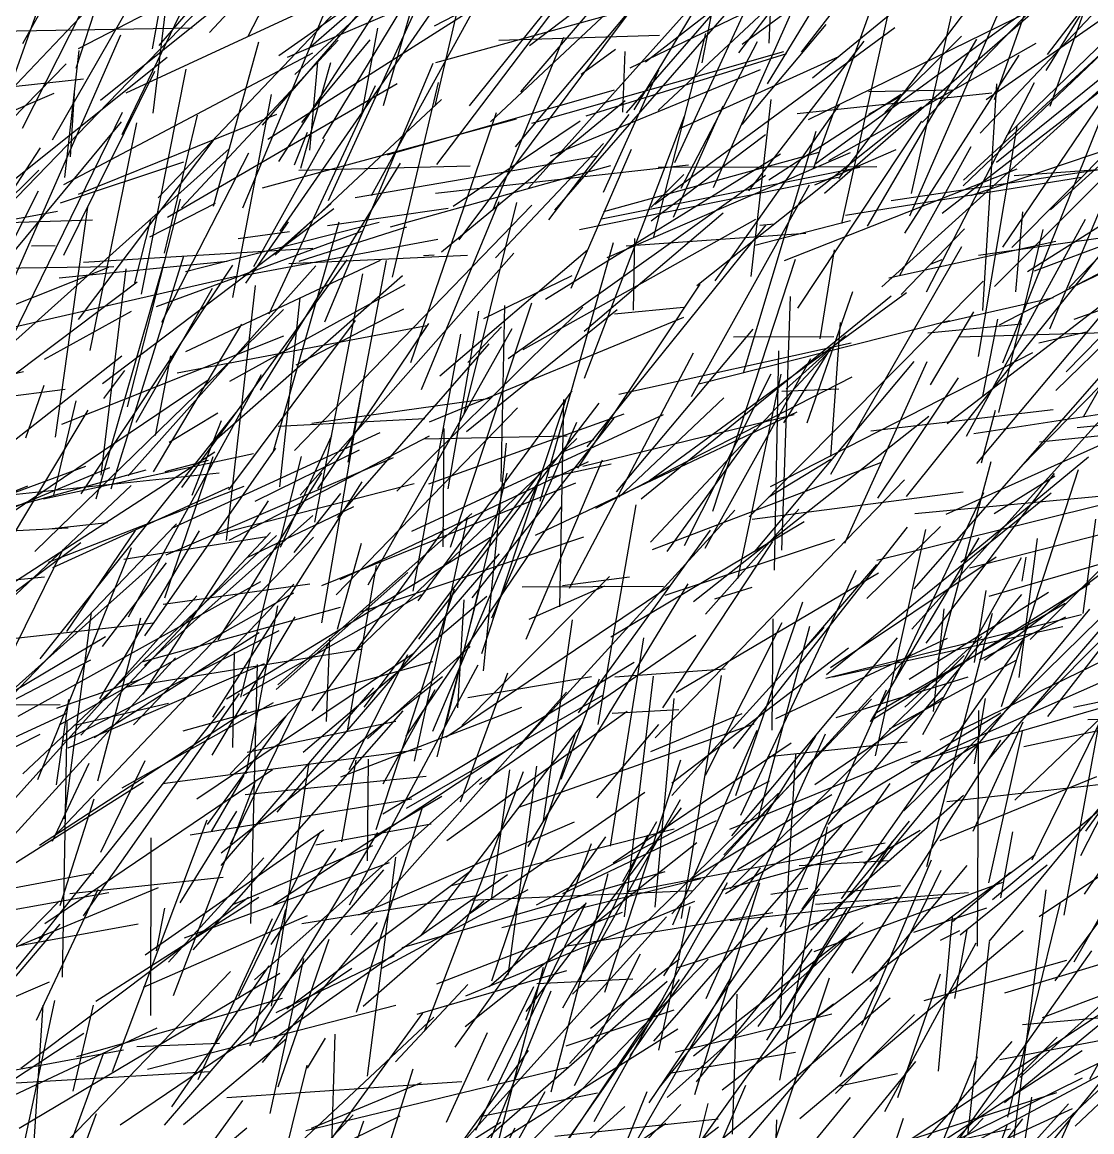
# Model space of a CAD drawing. Header units: metres. Extents: x 0 to 1019, y 0 to 619.
# Drawn here: x 731 to 811.9, y 119.4 to 203.3 of the extents above; entities that cross this region are included whole.
import ezdxf

# ---------------------------------------------------------------- set-up
doc = ezdxf.new("R2010")
doc.units = ezdxf.units.M

msp = doc.modelspace()

# ---------------------------------------------------------------- linework, layer by layer
at = {"color": 58}
for p, q in [((748.071, 202.223), (758.235, 222.057)), ((724.139, 187.954), (736.312, 188.355))]:
    msp.add_line(p, q, dxfattribs=at)
at = {"color": 194}
for p, q in [((787.456, 201.704), (788.381, 221.313)), ((803.418, 194.887), (821.49, 214.056)), ((805.816, 186.242), (818.768, 199.333)), ((733.823, 150.174), (751.526, 160.166)), ((714.461, 151.547), (733.854, 151.725))]:
    msp.add_line(p, q, dxfattribs=at)
at = {"color": 46}
for p, q in [((745.164, 202.504), (761.671, 220.264)), ((734.21, 191.555), (735.287, 201.134)), ((755.03, 161.152), (773.813, 170.079)), ((809.07, 130.827), (820.014, 145.624)), ((790.584, 134.691), (802.145, 144.863))]:
    msp.add_line(p, q, dxfattribs=at)
at = {"color": 59}
for p, q in [((808.488, 200.827), (823.455, 220.321)), ((749.168, 195.488), (761.845, 210.223)), ((749.019, 175.463), (759.598, 192.616)), ((804.882, 180.404), (820.149, 188.339)), ((745.272, 171.406), (759.752, 184.129))]:
    msp.add_line(p, q, dxfattribs=at)
at = {"color": 142}
for p, q in [((740.851, 201.277), (744.065, 218.88)), ((803.74, 155.057), (815.123, 163.533)), ((798.396, 134.512), (803.902, 136.361)), ((792.48, 122.307), (798.454, 128.298))]:
    msp.add_line(p, q, dxfattribs=at)
at = {"color": 238}
for p, q in [((782.392, 200.22), (786.083, 219.076)), ((778.811, 189.518), (796.951, 202.886)), ((753.335, 168.026), (761.722, 180.51)), ((778.831, 149.195), (797.682, 168.703)), ((738.386, 119.942), (755.918, 131.79))]:
    msp.add_line(p, q, dxfattribs=at)
at = {"color": 94}
for p, q in [((768.69, 198.008), (785.616, 217.748)), ((789.615, 181.678), (799.004, 195.8)), ((742.098, 171.552), (745.79, 173.746))]:
    msp.add_line(p, q, dxfattribs=at)
at = {"color": 242}
for p, q in [((740.9, 196.413), (743.277, 216.373)), ((718.839, 163.494), (735.805, 169.727)), ((807.184, 151.195), (817.023, 161.159)), ((787.675, 149.78), (787.751, 158.191))]:
    msp.add_line(p, q, dxfattribs=at)
at = {"color": 39}
for p, q in [((789.894, 201.011), (802.397, 217.171)), ((717.379, 191.057), (733.398, 197.918)), ((781.732, 159.504), (799.525, 173.513)), ((806.579, 161.037), (806.875, 162.856))]:
    msp.add_line(p, q, dxfattribs=at)
at = {"color": 247}
for p, q in [((762.216, 196.97), (766.722, 216.215)), ((798.086, 188.646), (805.702, 206.085)), ((728.887, 176.694), (738.578, 196.471)), ((731.27, 171.879), (732.646, 175.849)), ((811.547, 150.595), (828.499, 150.899)), ((790.966, 136.617), (802.523, 137.508))]:
    msp.add_line(p, q, dxfattribs=at)
at = {"color": 132}
for p, q in [((741.343, 201.52), (752.879, 214.967)), ((736.131, 178.466), (739.65, 195.673)), ((784.479, 142.298), (798.913, 148.212))]:
    msp.add_line(p, q, dxfattribs=at)
at = {"color": 196}
for p, q in [((778.115, 200.282), (796.82, 214.856)), ((718.347, 173.514), (734.248, 175.54)), ((760.452, 164.812), (779.48, 173.644)), ((770.749, 168.88), (775.52, 169.909)), ((760.654, 147.435), (764.662, 165.815)), ((763.139, 110.83), (770.97, 130.076))]:
    msp.add_line(p, q, dxfattribs=at)
at = {"color": 146}
for p, q in [((726.503, 194.348), (745.517, 214.335)), ((788.423, 175.4), (792.714, 175.575)), ((764.676, 152.233), (774.033, 153.843)), ((807.858, 135.698), (814.595, 140.19)), ((749.983, 126.451), (767.678, 138.876))]:
    msp.add_line(p, q, dxfattribs=at)
at = {"color": 67}
for p, q in [((751.6, 199.335), (767.251, 213.84)), ((782.149, 175.959), (801.082, 180.73)), ((766.284, 130.409), (773.636, 136.704)), ((764.835, 112.265), (770.521, 122.46))]:
    msp.add_line(p, q, dxfattribs=at)
at = {"color": 83}
for p, q in [((785.172, 200.966), (794.591, 213.337)), ((752.121, 195.695), (757.285, 201.948)), ((769.53, 195.642), (788.572, 201.053)), ((763.582, 189.385), (773.173, 195.833)), ((779.497, 131.217), (790.98, 149.33))]:
    msp.add_line(p, q, dxfattribs=at)
at = {"color": 201}
for p, q in [((785.422, 201.625), (802.06, 213.764)), ((751.694, 177.383), (759.851, 181.626)), ((722.852, 152.808), (739.218, 168.256)), ((747.859, 144.917), (761.518, 146.291)), ((796.642, 117.868), (814.119, 129.439))]:
    msp.add_line(p, q, dxfattribs=at)
at = {"color": 71}
for p, q in [((733.288, 194.39), (743.864, 212.845)), ((771.871, 128.791), (780.761, 144.545)), ((757.106, 123.621), (759.233, 140.186))]:
    msp.add_line(p, q, dxfattribs=at)
at = {"color": 227}
for p, q in [((790.748, 199.08), (807.183, 212.591)), ((757.404, 190.176), (765.102, 204.182)), ((762.236, 190.363), (781.353, 192.502)), ((798.483, 166.146), (817.05, 167.896)), ((733.595, 145.649), (734.52, 152.098))]:
    msp.add_line(p, q, dxfattribs=at)
at = {"color": 208}
for p, q in [((799.038, 195.71), (815.654, 212.874)), ((803.871, 197.434), (821.428, 209.682)), ((783.384, 183.744), (792.771, 197.026)), ((749.16, 190.762), (768.365, 195.983)), ((802.988, 147.231), (803.802, 152.181)), ((776.389, 138.338), (778.978, 142.873)), ((805.507, 120.527), (809.485, 136.748)), ((742.299, 121.312), (749.674, 131.971)), ((741.72, 113.599), (747.669, 121.791))]:
    msp.add_line(p, q, dxfattribs=at)
at = {"color": 240}
for p, q in [((787.324, 198.62), (795.497, 211.973)), ((802.119, 190.913), (817.422, 205.51)), ((760.365, 177.572), (766.854, 196.465)), ((792.124, 169.13), (802.021, 186.34)), ((759.302, 167.836), (773.383, 181.747)), ((764.223, 150.13), (775.394, 161.392)), ((727.932, 112.002), (746.728, 131.544))]:
    msp.add_line(p, q, dxfattribs=at)
at = {"color": 164}
for p, q in [((804.5, 197.439), (809.605, 211.963)), ((741.979, 188.551), (759.347, 198.643)), ((771.638, 159.09), (771.931, 174.767)), ((810.751, 172.654), (822.4, 173.799)), ((740.473, 124.168), (759.233, 128.995))]:
    msp.add_line(p, q, dxfattribs=at)
at = {"color": 22}
for p, q in [((808.405, 199.638), (816.12, 212.043)), ((776.672, 196.439), (786.711, 207.989)), ((786.383, 186.42), (793.599, 188.295)), ((733.256, 165.008), (737.437, 165.483)), ((795.505, 147.849), (799.312, 164.95)), ((798.038, 153.625), (808.581, 160.217)), ((780.09, 135.904), (798.241, 155.687)), ((735.619, 135.739), (747.43, 152.553))]:
    msp.add_line(p, q, dxfattribs=at)
at = {"color": 111}
for p, q in [((769.341, 201.519), (781.774, 210.992)), ((740.653, 187.07), (745.594, 189.603)), ((799.666, 175.878), (802.943, 181.395)), ((741.069, 172.049), (742.227, 178.069)), ((763.935, 151.471), (764.409, 159.63)), ((810.468, 151.521), (827.942, 155.18))]:
    msp.add_line(p, q, dxfattribs=at)
at = {"color": 50}
for p, q in [((777.263, 196.653), (785.887, 210.928)), ((768.283, 193.865), (781.9, 210.08)), ((732.68, 177.814), (739.243, 181.444)), ((734.943, 150.15), (742.051, 151.808)), ((786.846, 115.517), (792.014, 131.066))]:
    msp.add_line(p, q, dxfattribs=at)
at = {"color": 5}
for p, q in [((790.805, 192.219), (797.622, 211.108)), ((748.495, 184.815), (753.866, 194.431)), ((778.842, 136.396), (780.276, 152.174)), ((775.047, 129.987), (780.779, 147.537)), ((763.437, 138.041), (780.288, 142.318))]:
    msp.add_line(p, q, dxfattribs=at)
at = {"color": 38}
msp.add_line((729.183, 195.879), (734.307, 210.18), dxfattribs=at)
at = {"color": 179}
for p, q in [((736.913, 197.396), (752.335, 209.772)), ((761.775, 173.086), (781.006, 180.984)), ((747.992, 162.835), (756.075, 166.692)), ((716.496, 144.823), (736.18, 155.101)), ((806.031, 144.476), (817.099, 155.087))]:
    msp.add_line(p, q, dxfattribs=at)
at = {"color": 235}
for p, q in [((753.708, 194.453), (763.33, 210.302)), ((731.032, 146.479), (750.225, 164.497)), ((761.394, 127.027), (768.883, 146.649)), ((804.971, 137.109), (805.871, 142.084)), ((781.749, 125.163), (794.099, 134.832)), ((752.872, 119.694), (761.187, 123.156))]:
    msp.add_line(p, q, dxfattribs=at)
at = {"color": 153}
for p, q in [((754.152, 189.795), (763.214, 209.663)), ((804.633, 192.69), (816.527, 202.278)), ((770.544, 182.359), (788.309, 193.329)), ((780.186, 135.07), (786.558, 149.766))]:
    msp.add_line(p, q, dxfattribs=at)
at = {"color": 144}
for p, q in [((735.248, 201.303), (750.171, 209.026)), ((797.885, 116.978), (811.113, 125.564))]:
    msp.add_line(p, q, dxfattribs=at)
at = {"color": 137}
for p, q in [((766.392, 195.757), (781.02, 209.461)), ((760.555, 160.284), (764.157, 179.705)), ((766.497, 130.842), (772.786, 149.447))]:
    msp.add_line(p, q, dxfattribs=at)
at = {"color": 95}
for p, q in [((805.394, 194.683), (820.063, 208.895)), ((746.641, 164.123), (761.79, 172.01)), ((779.588, 159.977), (792.415, 164.206)), ((756.274, 128.469), (761.242, 143.926)), ((780.342, 125.45), (792.195, 128.333))]:
    msp.add_line(p, q, dxfattribs=at)
at = {"color": 177}
for p, q in [((738.547, 194.784), (745.028, 208.228)), ((780.32, 192.669), (786.232, 205.428)), ((780.804, 190.732), (786.58, 201.825)), ((746.91, 182.481), (749.832, 197.821)), ((754.826, 157.412), (756.63, 163.903)), ((781.84, 122.25), (786.744, 138.248))]:
    msp.add_line(p, q, dxfattribs=at)
at = {"color": 65}
for p, q in [((747.678, 189.244), (755.585, 208.163)), ((764.808, 196.957), (770.344, 203.831)), ((756.67, 196.331), (757.867, 202.833)), ((743.038, 189.254), (754.888, 201.91)), ((754.722, 160.006), (768.431, 174.129)), ((768.8, 160.603), (779.482, 160.658)), ((792.779, 122.899), (797.159, 123.839))]:
    msp.add_line(p, q, dxfattribs=at)
at = {"color": 21}
for p, q in [((750.386, 192.758), (760.341, 208.156)), ((798.224, 190.344), (802.305, 208.511)), ((742.713, 176.773), (761.577, 180.359)), ((778.486, 163.983), (792.11, 178.527)), ((734.05, 131.099), (734.398, 150.441)), ((784.689, 119.256), (785.041, 129.827))]:
    msp.add_line(p, q, dxfattribs=at)
at = {"color": 23}
for p, q in [((776.947, 199.822), (795.35, 208.718)), ((803.621, 181.481), (804.676, 198.612)), ((746.437, 164.112), (748.625, 183.392)), ((736.426, 149.231), (748.902, 157.148)), ((778.74, 126.265), (793.015, 142.621)), ((798.748, 114.542), (811.84, 133.106))]:
    msp.add_line(p, q, dxfattribs=at)
at = {"color": 216}
for p, q in [((735.072, 199.797), (737.548, 207.455)), ((734.635, 193.113), (734.958, 197.893)), ((770.137, 167.074), (775.695, 186.621)), ((739.006, 168.996), (753.193, 184.879)), ((811.709, 123.406), (820.785, 139.888))]:
    msp.add_line(p, q, dxfattribs=at)
at = {"color": 236}
for p, q in [((750.503, 187.494), (764.212, 207.32)), ((724.84, 135.808), (742.581, 155.243)), ((755.078, 146.253), (768.753, 151.512)), ((774.719, 114.025), (784.615, 131.15))]:
    msp.add_line(p, q, dxfattribs=at)
at = {"color": 133}
for p, q in [((751.037, 200.627), (766.647, 207.335)), ((794.988, 196.326), (797.351, 197.675)), ((810.103, 183.194), (820.522, 193.952)), ((740.908, 169.287), (747.608, 180.461)), ((750.193, 152.848), (760.151, 161.697))]:
    msp.add_line(p, q, dxfattribs=at)
at = {"color": 68}
for p, q in [((758.308, 196.988), (761.44, 207.806)), ((797.433, 182.689), (802.227, 187.673))]:
    msp.add_line(p, q, dxfattribs=at)
at = {"color": 203}
for p, q in [((762.344, 192.536), (773.625, 207.434)), ((780.748, 195.271), (792.72, 200.693)), ((750.34, 172.761), (761.437, 173.333)), ((799.183, 129.336), (809.956, 132.404))]:
    msp.add_line(p, q, dxfattribs=at)
at = {"color": 90}
for p, q in [((731.038, 201.669), (733.892, 206.769)), ((809.136, 175.456), (828.356, 194.231)), ((803.609, 175.029), (804.744, 180.844)), ((798.027, 115.314), (809.237, 126.569))]:
    msp.add_line(p, q, dxfattribs=at)
at = {"color": 183}
for p, q in [((741.271, 189.994), (756.882, 206.427)), ((728.136, 174.95), (739.687, 183.664)), ((790.328, 172.999), (793.792, 182.929)), ((795.139, 172.405), (808.921, 174.012)), ((729.934, 112.839), (733.457, 129.346)), ((746.459, 122.026), (764.239, 123.231))]:
    msp.add_line(p, q, dxfattribs=at)
at = {"color": 245}
for p, q in [((749.558, 194.44), (769.18, 206.919)), ((802.151, 191.331), (815.127, 203.278)), ((736.551, 129.301), (748.871, 137.152))]:
    msp.add_line(p, q, dxfattribs=at)
at = {"color": 157}
for p, q in [((790.922, 192.55), (810.38, 206.729)), ((764.579, 172.336), (775.981, 181.567)), ((765.313, 117.637), (780.554, 127.208)), ((765.588, 120.581), (774.489, 122.367))]:
    msp.add_line(p, q, dxfattribs=at)
at = {"color": 188}
for p, q in [((792.724, 191.464), (804.451, 206.916)), ((772.37, 124.578), (778.901, 131.774))]:
    msp.add_line(p, q, dxfattribs=at)
at = {"color": 76}
for p, q in [((729.814, 189.252), (745.556, 205.527)), ((762.265, 200.24), (779.508, 204.99)), ((746.681, 176.147), (759.935, 183.455)), ((780.014, 115.546), (793.618, 134.542)), ((719.773, 122.109), (738.643, 125.614))]:
    msp.add_line(p, q, dxfattribs=at)
at = {"color": 32}
for p, q in [((738.863, 197.934), (755.599, 205.699)), ((808.666, 180.109), (815.666, 196.689)), ((737.074, 175.97), (754.559, 189.191)), ((734.197, 143.08), (736.242, 158.668)), ((764.845, 136.924), (781.726, 137.649))]:
    msp.add_line(p, q, dxfattribs=at)
at = {"color": 78}
for p, q in [((750.396, 200.774), (757.594, 205.835)), ((790.431, 195.917), (807.317, 204.182)), ((762.575, 176.552), (773.725, 186.086)), ((777.786, 167.26), (796.685, 182.608)), ((797.033, 153.737), (803.69, 167.728)), ((772.584, 129.833), (788.165, 145.016))]:
    msp.add_line(p, q, dxfattribs=at)
at = {"color": 10}
for p, q in [((764.025, 186.823), (778.247, 205.861)), ((732.596, 167.259), (748.466, 170.682)), ((781.701, 138.615), (792.206, 144.917)), ((740.72, 128.207), (740.74, 141.637))]:
    msp.add_line(p, q, dxfattribs=at)
at = {"color": 41}
for p, q in [((769.267, 190.741), (783.157, 206.225)), ((752.437, 119.533), (772.215, 124.311))]:
    msp.add_line(p, q, dxfattribs=at)
at = {"color": 93}
for p, q in [((779.062, 196.611), (789.191, 206.081)), ((781.993, 183.388), (798.974, 196.884)), ((784.937, 144.842), (790.016, 159.474)), ((760.414, 106.753), (779.654, 120.077))]:
    msp.add_line(p, q, dxfattribs=at)
at = {"color": 53}
for p, q in [((752.627, 201.3), (756.919, 205.051)), ((775.765, 181.231), (780.986, 181.748)), ((789.952, 136.239), (796.603, 145.735)), ((778.38, 121.613), (787.346, 134.83)), ((808.12, 128.054), (823.249, 133.813))]:
    msp.add_line(p, q, dxfattribs=at)
at = {"color": 104}
for p, q in [((762.165, 202.995), (765.971, 204.996)), ((743.348, 184.43), (757.98, 188.16)), ((740.268, 156.909), (750.17, 171.076)), ((756.847, 151.522), (770.201, 169.267))]:
    msp.add_line(p, q, dxfattribs=at)
at = {"color": 101}
msp.add_line((791.655, 190.347), (808.179, 204.723), dxfattribs=at)
at = {"color": 219}
for p, q in [((808.7, 196.937), (811.462, 204.672)), ((720.738, 197.412), (735.62, 198.988)), ((800.903, 172.963), (818.138, 186.182)), ((726.562, 163.794), (745.136, 176.313)), ((794.607, 139.73), (798.876, 142.209)), ((805.89, 118.25), (808.4, 137.714)), ((744.299, 123.387), (749.921, 135.54))]:
    msp.add_line(p, q, dxfattribs=at)
at = {"color": 215}
for p, q in [((808.735, 189.094), (826.257, 205.044)), ((735.255, 180.816), (745.589, 194.511)), ((756.451, 135.83), (772.75, 142.855)), ((749.801, 133.575), (754.694, 140.834))]:
    msp.add_line(p, q, dxfattribs=at)
at = {"color": 47}
for p, q in [((731.018, 195.264), (735.475, 204.052)), ((737.068, 156.095), (741.896, 162.43)), ((798.033, 117.051), (811.153, 123.495))]:
    msp.add_line(p, q, dxfattribs=at)
at = {"color": 250}
for p, q in [((771.263, 189.085), (784.248, 203.999)), ((723.639, 177.834), (738.502, 195.746)), ((733.798, 183.963), (746.49, 185.214)), ((783.341, 159.701), (786.174, 160.587)), ((722.687, 136.412), (736.402, 139.006)), ((770.973, 122.442), (775.279, 138.941)), ((783.9, 122.596), (792.333, 129.088))]:
    msp.add_line(p, q, dxfattribs=at)
at = {"color": 160}
for p, q in [((783.252, 190.778), (789.187, 204.129)), ((728.539, 142.529), (744.196, 159.939)), ((774.433, 144.663), (779.122, 150.204)), ((810.581, 119.847), (817.044, 125.964))]:
    msp.add_line(p, q, dxfattribs=at)
at = {"color": 167}
for p, q in [((792.946, 188.069), (796.494, 204.103)), ((740.017, 182.722), (743.381, 199.729)), ((748.601, 167.086), (756.493, 170.954)), ((746.038, 140.514), (762.763, 153.82)), ((787.596, 137.385), (790.394, 137.843)), ((766.748, 110.59), (779.455, 129.507))]:
    msp.add_line(p, q, dxfattribs=at)
at = {"color": 168}
for p, q in [((785.425, 195.545), (791.756, 203.118)), ((766.493, 158.255), (772.921, 173.065))]:
    msp.add_line(p, q, dxfattribs=at)
at = {"color": 61}
for p, q in [((805.134, 186.277), (816.913, 203.715)), ((755.167, 141.334), (756.245, 147.5))]:
    msp.add_line(p, q, dxfattribs=at)
at = {"color": 87}
for p, q in [((724.569, 202.533), (743.841, 202.859)), ((759.723, 133.362), (779.595, 139.104)), ((763.714, 112.77), (782.846, 132.471))]:
    msp.add_line(p, q, dxfattribs=at)
at = {"color": 174}
for p, q in [((730.429, 184.028), (738.451, 202.326)), ((778.502, 189.288), (781.012, 191.767))]:
    msp.add_line(p, q, dxfattribs=at)
at = {"color": 119}
for p, q in [((766.562, 189.083), (771.944, 202.142)), ((717.457, 177.506), (732.246, 192.09)), ((775.485, 156.829), (790.102, 165.546)), ((764.557, 118.881), (779.708, 135.661)), ((796.203, 120.955), (803.106, 133.704))]:
    msp.add_line(p, q, dxfattribs=at)
at = {"color": 80}
for p, q in [((767.015, 201.933), (779.178, 202.288)), ((731.956, 163.276), (750.736, 181.558)), ((762.357, 147.763), (765.59, 160.531)), ((788.323, 134.922), (796.327, 152.823)), ((792.466, 105.076), (797.612, 120.444))]:
    msp.add_line(p, q, dxfattribs=at)
at = {"color": 31}
for p, q in [((778.71, 186.953), (782.677, 202.432)), ((806.358, 153.755), (807.742, 164.262)), ((743.256, 134.079), (758.768, 139.769)), ((794.471, 127.477), (799.721, 139.983))]:
    msp.add_line(p, q, dxfattribs=at)
at = {"color": 182}
for p, q in [((796.213, 196.458), (802.005, 202.225)), ((807.189, 156.636), (826.09, 175.569)), ((787.43, 167.413), (792.113, 170.248)), ((802.892, 142.141), (806.654, 150.407))]:
    msp.add_line(p, q, dxfattribs=at)
at = {"color": 252}
for p, q in [((800.541, 188.842), (817.876, 202.249)), ((736.95, 169.047), (738.844, 184.649)), ((718.571, 145.737), (737.297, 156.856))]:
    msp.add_line(p, q, dxfattribs=at)
at = {"color": 16}
for p, q in [((745.445, 189.382), (748.871, 201.793)), ((735.244, 190.283), (750.247, 196.327)), ((729.521, 180.056), (747.27, 184.1)), ((750.197, 128.438), (759.128, 132.738))]:
    msp.add_line(p, q, dxfattribs=at)
at = {"color": 88}
for p, q in [((785.93, 190.526), (794.646, 201.857)), ((795.348, 150.632), (811.691, 160.863)), ((764.541, 129.705), (781.829, 136.858))]:
    msp.add_line(p, q, dxfattribs=at)
at = {"color": 241}
for p, q in [((791.97, 192.839), (807.645, 201.691)), ((758.988, 184.016), (762.454, 198.713)), ((733.886, 189.619), (743.214, 192.733)), ((769.329, 158.169), (775.027, 160.675)), ((791.908, 142.636), (806.548, 160.035))]:
    msp.add_line(p, q, dxfattribs=at)
at = {"color": 206}
for p, q in [((794.891, 187.871), (803.147, 201.986)), ((800.379, 148.013), (818.208, 155.91)), ((743.684, 141.868), (760.455, 144.589)), ((754.879, 118.332), (759.574, 120.641))]:
    msp.add_line(p, q, dxfattribs=at)
at = {"color": 209}
for p, q in [((723.122, 185.61), (741.953, 200.638)), ((733.988, 172.912), (750.771, 179.577)), ((768.405, 148.38), (784.862, 166.392)), ((797.717, 151.514), (803.539, 156.845))]:
    msp.add_line(p, q, dxfattribs=at)
at = {"color": 48}
for p, q in [((734.134, 191.02), (752.953, 200.971)), ((780.23, 188.556), (783.977, 196.97)), ((781.589, 175.002), (790.497, 190.995)), ((747.531, 152.261), (752.097, 170.46)), ((769.058, 127.873), (774.032, 141.201)), ((762.437, 108.66), (768.251, 119.728))]:
    msp.add_line(p, q, dxfattribs=at)
at = {"color": 189}
for p, q in [((773.253, 199.348), (775.846, 201.235)), ((803.165, 169.94), (813.466, 182.192)), ((728.641, 103.498), (747.967, 119.731))]:
    msp.add_line(p, q, dxfattribs=at)
at = {"color": 166}
for p, q in [((773.638, 196.208), (788.791, 200.923)), ((807.529, 184.494), (817.624, 188.249)), ((736.857, 152.146), (744.384, 164.837))]:
    msp.add_line(p, q, dxfattribs=at)
at = {"color": 217}
for p, q in [((776.391, 196.493), (776.562, 201.057)), ((758.175, 131.802), (769.231, 137.724)), ((762.329, 130.606), (776.37, 136.019))]:
    msp.add_line(p, q, dxfattribs=at)
at = {"color": 89}
for p, q in [((797.712, 187.335), (806.364, 200.793)), ((752.012, 167.547), (768.161, 185.815)), ((721.721, 164.32), (740.373, 169.442)), ((760.015, 149.327), (771.767, 166.653)), ((755.587, 149.736), (757.777, 162.232))]:
    msp.add_line(p, q, dxfattribs=at)
at = {"color": 17}
for p, q in [((726.484, 192.151), (734.309, 200.122)), ((809.901, 176.866), (820.272, 187.386)), ((749.728, 120.799), (752.287, 132.529))]:
    msp.add_line(p, q, dxfattribs=at)
at = {"color": 12}
for p, q in [((734.143, 185.67), (741.012, 199.591)), ((770.933, 193.183), (786.792, 199.706)), ((792.276, 153.802), (809.663, 157.608)), ((771.256, 119.085), (783.6, 120.416))]:
    msp.add_line(p, q, dxfattribs=at)
at = {"color": 92}
for p, q in [((752.049, 192.24), (754.324, 200.233)), ((799.341, 182.897), (807.519, 198.724)), ((779.072, 192.335), (795.598, 192.371)), ((792.12, 170.458), (792.851, 180.584)), ((802.975, 154.879), (803.852, 160.343)), ((775.583, 151.07), (780.63, 151.332))]:
    msp.add_line(p, q, dxfattribs=at)
at = {"color": 14}
for p, q in [((752.748, 193.619), (753.352, 200.253)), ((787.555, 168.195), (807.395, 178.326))]:
    msp.add_line(p, q, dxfattribs=at)
at = {"color": 134}
for p, q in [((753.866, 180.632), (762.071, 200.191)), ((741.557, 180.6), (748.119, 193.4)), ((774.78, 188.418), (794.32, 192.327)), ((736.576, 167.254), (741.695, 185.043)), ((743.909, 133.167), (759.794, 151.227))]:
    msp.add_line(p, q, dxfattribs=at)
at = {"color": 193}
for p, q in [((774.924, 190.423), (779.117, 199.668)), ((740.231, 154.667), (752.973, 165.996)), ((784.032, 140.345), (795.197, 152.115))]:
    msp.add_line(p, q, dxfattribs=at)
at = {"color": 126}
for p, q in [((795.985, 183.285), (814.016, 199.61)), ((774.237, 120.202), (784.322, 138.254))]:
    msp.add_line(p, q, dxfattribs=at)
at = {"color": 43}
for p, q in [((749.652, 181.251), (757.698, 198.496)), ((799.386, 139.481), (804.336, 158.627)), ((736.936, 140.567), (740.291, 147.48))]:
    msp.add_line(p, q, dxfattribs=at)
at = {"color": 135}
for p, q in [((758.62, 193.256), (775.767, 198.161)), ((811.386, 142.136), (825.682, 161.988)), ((804.101, 133.801), (814.144, 145.995))]:
    msp.add_line(p, q, dxfattribs=at)
at = {"color": 30}
msp.add_line((789.566, 196.37), (804.294, 197.938), dxfattribs=at)
at = {"color": 84}
for p, q in [((794.96, 198.032), (801.308, 198.175)), ((772.998, 169.585), (782.234, 183.48)), ((737.162, 174.835), (738.74, 176.951)), ((806.622, 127.537), (818.334, 128.578))]:
    msp.add_line(p, q, dxfattribs=at)
at = {"color": 69}
for p, q in [((750.122, 185.674), (762.693, 197.441)), ((718.416, 186.206), (733.653, 189.006)), ((743.051, 168.104), (755.564, 185.328))]:
    msp.add_line(p, q, dxfattribs=at)
at = {"color": 117}
for p, q in [((762.69, 185.914), (776.58, 197.368)), ((773.692, 171.189), (787.239, 187.969)), ((799.447, 179.806), (806.56, 180.485)), ((789.558, 155.243), (795.598, 162.285)), ((747.917, 146.469), (750.325, 159.17)), ((811.027, 140.305), (820.28, 158.501)), ((744.397, 108.363), (756.017, 120.711))]:
    msp.add_line(p, q, dxfattribs=at)
at = {"color": 110}
for p, q in [((786.105, 184.055), (787.623, 197.439)), ((762.031, 149.698), (770.068, 168.731)), ((778.519, 148.162), (785.419, 151.045)), ((750.994, 128.717), (764.959, 139.189))]:
    msp.add_line(p, q, dxfattribs=at)
at = {"color": 60}
for p, q in [((787.444, 191.374), (797.432, 197.83)), ((745.445, 164.524), (760.619, 168.411)), ((810.512, 132.263), (819.932, 148.723)), ((721.397, 120.507), (733.857, 135.115)), ((805.254, 121.627), (820.583, 134.259))]:
    msp.add_line(p, q, dxfattribs=at)
at = {"color": 237}
for p, q in [((741.741, 185.824), (744.242, 196.253)), ((732.36, 155.155), (747.162, 173.772)), ((792.529, 150.727), (802.495, 153.811))]:
    msp.add_line(p, q, dxfattribs=at)
at = {"color": 106}
for p, q in [((770.81, 188.348), (776.876, 196.309)), ((753.119, 165.486), (756.743, 184.26)), ((770.41, 142.932), (772.595, 158.116)), ((806.722, 148.54), (824.837, 152.474))]:
    msp.add_line(p, q, dxfattribs=at)
at = {"color": 11}
msp.add_line((802.695, 190.194), (822.581, 196.886), dxfattribs=at)
at = {"color": 81}
for p, q in [((805.119, 177.532), (812.71, 196.417)), ((751.918, 185.226), (760.076, 187.808)), ((796.508, 183.959), (809.128, 186.736)), ((780.097, 145.809), (793.448, 156.002)), ((780.341, 115.898), (796.611, 129.547))]:
    msp.add_line(p, q, dxfattribs=at)
at = {"color": 7}
for p, q in [((773.491, 176.388), (781.059, 196.17)), ((753.189, 141.109), (761.914, 142.701)), ((770.947, 117.001), (780.679, 130.922))]:
    msp.add_line(p, q, dxfattribs=at)
at = {"color": 161}
for p, q in [((803.288, 178.003), (806.207, 195.395)), ((767.73, 177.873), (787.191, 191.711)), ((739.041, 158.351), (749.072, 176.667))]:
    msp.add_line(p, q, dxfattribs=at)
at = {"color": 108}
for p, q in [((804.501, 183.313), (817.174, 196.014)), ((769.795, 164.513), (789.566, 173.835)), ((752.902, 151.228), (762.924, 164.986)), ((780.097, 144.833), (791.608, 157.539)), ((788.531, 116.046), (805.696, 119.647))]:
    msp.add_line(p, q, dxfattribs=at)
at = {"color": 73}
for p, q in [((751.58, 192.502), (752.563, 194.963)), ((745.4, 150.765), (756.695, 168.541)), ((784.757, 148.38), (797.927, 165.123)), ((767.263, 134.872), (782.29, 138.567))]:
    msp.add_line(p, q, dxfattribs=at)
at = {"color": 51}
for p, q in [((778.547, 188.275), (787.17, 194.793)), ((749.996, 136.612), (768.024, 148.519)), ((737.808, 123.988), (744.987, 143)), ((752.55, 124.235), (753.923, 126.49))]:
    msp.add_line(p, q, dxfattribs=at)
at = {"color": 249}
for p, q in [((785.531, 176.782), (791.008, 195.057)), ((750.459, 168.159), (752.01, 182.443)), ((746.915, 148.475), (747.048, 155.674))]:
    msp.add_line(p, q, dxfattribs=at)
at = {"color": 251}
for p, q in [((723.464, 180.123), (732.38, 193.795)), ((773.115, 187.621), (792.683, 191.572)), ((743.845, 167.533), (746.07, 173.173)), ((753.646, 160.708), (772.833, 168.466))]:
    msp.add_line(p, q, dxfattribs=at)
at = {"color": 109}
for p, q in [((729.52, 178.377), (746.659, 193.737)), ((723.96, 184.607), (737.921, 184.813)), ((774.528, 150.193), (777.415, 166.817)), ((785.057, 139.25), (804.975, 151.085))]:
    msp.add_line(p, q, dxfattribs=at)
at = {"color": 52}
for p, q in [((766.78, 185.464), (774.932, 194.1)), ((785.947, 165.904), (803.625, 183.709)), ((792.85, 123.593), (800.457, 139.203)), ((756.76, 128.918), (765.882, 136.882))]:
    msp.add_line(p, q, dxfattribs=at)
at = {"color": 9}
for p, q in [((797.326, 184.163), (802.732, 193.874)), ((762.808, 163.633), (762.88, 172.573)), ((798.19, 147.32), (814.351, 151.996))]:
    msp.add_line(p, q, dxfattribs=at)
at = {"color": 103}
for p, q in [((806.982, 184.437), (822.469, 194.238)), ((758.822, 187.807), (775.478, 192.453)), ((739.514, 183.58), (740.753, 188.453))]:
    msp.add_line(p, q, dxfattribs=at)
at = {"color": 210}
for p, q in [((756.172, 190.026), (774.396, 193.144)), ((732.071, 127.863), (736.73, 137.768))]:
    msp.add_line(p, q, dxfattribs=at)
at = {"color": 63}
for p, q in [((772.488, 183.175), (777.052, 193.694)), ((757.761, 142.278), (763.675, 160.447)), ((732.29, 141.084), (747.945, 151.262))]:
    msp.add_line(p, q, dxfattribs=at)
at = {"color": 42}
for p, q in [((774.95, 188.983), (791.246, 193.466)), ((757.094, 139.891), (757.168, 147.593)), ((800.388, 141.438), (812.226, 146.277))]:
    msp.add_line(p, q, dxfattribs=at)
at = {"color": 20}
for p, q in [((775.213, 185.498), (793.604, 193.427)), ((748.472, 126.662), (750.933, 136.235)), ((803.717, 112.332), (818.518, 130.648))]:
    msp.add_line(p, q, dxfattribs=at)
at = {"color": 66}
for p, q in [((790.908, 190.985), (797.066, 193.65)), ((800.829, 166.094), (820.254, 174.816)), ((725.838, 158.026), (745.554, 170.823)), ((793.725, 131.409), (804.971, 149.027))]:
    msp.add_line(p, q, dxfattribs=at)
at = {"color": 140}
for p, q in [((751.907, 192.106), (764.867, 192.427)), ((792.938, 137.02), (806.848, 156.853)), ((755.71, 146.803), (760.133, 155.503))]:
    msp.add_line(p, q, dxfattribs=at)
at = {"color": 207}
for p, q in [((788.623, 185.264), (806.203, 192.201)), ((807.847, 179.057), (811.554, 179.916)), ((779.125, 125.593), (781.487, 136.443))]:
    msp.add_line(p, q, dxfattribs=at)
at = {"color": 172}
for p, q in [((796.682, 189.808), (813.604, 192.324)), ((768.078, 108.266), (780.783, 121.495)), ((794.734, 104.545), (810.078, 121.535))]:
    msp.add_line(p, q, dxfattribs=at)
at = {"color": 96}
for p, q in [((805.975, 191.703), (814.527, 192.313)), ((811.24, 173.494), (820.747, 190.21)), ((801.95, 162.461), (811.594, 170.428)), ((727.444, 167.281), (745.886, 169.217))]:
    msp.add_line(p, q, dxfattribs=at)
at = {"color": 220}
for p, q in [((793.24, 188.699), (811.062, 191.567)), ((769.096, 156.648), (774.848, 170.198)), ((732.165, 146.053), (739.252, 163.57)), ((732.707, 135.156), (749.909, 146.81)), ((748.207, 125.931), (757.881, 142.055)), ((765.932, 114.633), (770.411, 131.872)), ((739.671, 125.864), (745.915, 126.128))]:
    msp.add_line(p, q, dxfattribs=at)
at = {"color": 115}
for p, q in [((810.424, 183.274), (827.738, 191.629)), ((782.659, 158.539), (789.696, 166.48)), ((772.747, 122.911), (777.722, 132.881))]:
    msp.add_line(p, q, dxfattribs=at)
at = {"color": 143}
for p, q in [((722.698, 171.848), (732.225, 190.523)), ((750.512, 163.607), (754.409, 172.05)), ((732.982, 162.463), (747.78, 168.222)), ((731.585, 110.198), (737.142, 125.331))]:
    msp.add_line(p, q, dxfattribs=at)
at = {"color": 147}
for p, q in [((738.954, 174.209), (742.97, 189.912)), ((764.411, 173.679), (768.391, 189.649)), ((767.203, 168.561), (767.468, 181.865))]:
    msp.add_line(p, q, dxfattribs=at)
at = {"color": 151}
for p, q in [((749.958, 185.661), (754.351, 189.58)), ((790.907, 145.671), (800.555, 152.233))]:
    msp.add_line(p, q, dxfattribs=at)
at = {"color": 15}
for p, q in [((761.19, 175.521), (767.053, 189.733)), ((783.983, 118.962), (785.693, 122.951))]:
    msp.add_line(p, q, dxfattribs=at)
at = {"color": 6}
for p, q in [((733.499, 171.919), (735.954, 189.305)), ((776.107, 175.159), (793.671, 179.048)), ((748.275, 135.175), (748.79, 154.747))]:
    msp.add_line(p, q, dxfattribs=at)
at = {"color": 74}
for p, q in [((751.587, 170.903), (769.515, 189.462)), ((746.443, 152.135), (766.402, 164.365)), ((809.755, 135.785), (812.399, 150.297))]:
    msp.add_line(p, q, dxfattribs=at)
at = {"color": 91}
for p, q in [((754.069, 187.925), (763.201, 189.215)), ((763.006, 150.101), (767.643, 169.191)), ((773.368, 131.536), (778.287, 141.873)), ((760.847, 128.314), (772.166, 131.603))]:
    msp.add_line(p, q, dxfattribs=at)
at = {"color": 116}
msp.add_line((773.468, 179.921), (783.984, 188.862), dxfattribs=at)
at = {"color": 159}
for p, q in [((806.111, 182.915), (806.629, 188.945)), ((740.135, 152.496), (749.62, 167.113)), ((799.045, 110.15), (818.916, 128.703))]:
    msp.add_line(p, q, dxfattribs=at)
at = {"color": 145}
for p, q in [((747.904, 183.554), (751.127, 188.2)), ((756.512, 158.685), (773.458, 164.397)), ((795.562, 151.123), (809.837, 159.375))]:
    msp.add_line(p, q, dxfattribs=at)
at = {"color": 139}
for p, q in [((749.997, 170.868), (754.943, 188.199)), ((811.191, 158.59), (812.153, 165.71)), ((786.602, 142.954), (790.533, 157.638)), ((757.628, 141.756), (762.726, 144.784))]:
    msp.add_line(p, q, dxfattribs=at)
at = {"color": 56}
for p, q in [((768.86, 178.533), (786.447, 188.391)), ((738.918, 153.045), (756.592, 155.897)), ((745.296, 142.129), (747.778, 146.368)), ((764.792, 135.899), (778.05, 145.097)), ((724.787, 127.18), (733.05, 130.77))]:
    msp.add_line(p, q, dxfattribs=at)
at = {"color": 107}
for p, q in [((786.751, 187.952), (787.872, 188.043)), ((791.795, 153.973), (808.772, 167.702)), ((734.358, 157.243), (739.555, 164.87))]:
    msp.add_line(p, q, dxfattribs=at)
at = {"color": 204}
for p, q in [((802.373, 171.99), (811.373, 188.402)), ((724.073, 164.028), (737.613, 169.615)), ((790.883, 137.284), (797.38, 138.037))]:
    msp.add_line(p, q, dxfattribs=at)
at = {"color": 165}
for p, q in [((803.284, 185.661), (818.888, 187.918)), ((750.325, 153.208), (764.992, 166.15))]:
    msp.add_line(p, q, dxfattribs=at)
at = {"color": 180}
for p, q in [((741.137, 181.797), (756.656, 187.483)), ((775.786, 153.817), (784.126, 154.421))]:
    msp.add_line(p, q, dxfattribs=at)
at = {"color": 181}
for p, q in [((747.329, 186.923), (751.203, 187.473)), ((744.202, 144.585), (760.634, 155.617)), ((806.413, 123.537), (821.303, 136.893)), ((772.107, 125.926), (780.287, 128.651))]:
    msp.add_line(p, q, dxfattribs=at)
at = {"color": 44}
for p, q in [((776.649, 186.384), (790.219, 187.328)), ((808.519, 150.803), (818.385, 163.521)), ((752.225, 148.113), (766.111, 159.896)), ((725.758, 132.584), (739.75, 135.15))]:
    msp.add_line(p, q, dxfattribs=at)
at = {"color": 72}
for p, q in [((804.819, 173.796), (808.17, 187.606)), ((763.198, 168.022), (765.524, 181.445)), ((784.64, 141.802), (797.171, 156.749))]:
    msp.add_line(p, q, dxfattribs=at)
at = {"color": 112}
msp.add_line((810.523, 180.829), (828.689, 187.299), dxfattribs=at)
at = {"color": 154}
for p, q in [((731.692, 186.39), (733.497, 186.392)), ((724.972, 148.102), (741.485, 162.829)), ((713.818, 159.542), (732.669, 161.356)), ((807.341, 139.987), (814.469, 154.509))]:
    msp.add_line(p, q, dxfattribs=at)
at = {"color": 198}
for p, q in [((735.629, 185.153), (752.96, 186.213)), ((806.511, 169.711), (813.701, 177.028)), ((804.463, 166.154), (809.042, 169)), ((804.077, 138.245), (806.606, 149.664)), ((772.043, 133.445), (787.73, 136.006))]:
    msp.add_line(p, q, dxfattribs=at)
at = {"color": 234}
for p, q in [((747.677, 184.132), (762.401, 186.885)), ((755.625, 170.035), (758.534, 185.282)), ((797.184, 122.015), (800.4, 131.361)), ((757.094, 113.83), (767.17, 120.157))]:
    msp.add_line(p, q, dxfattribs=at)
at = {"color": 127}
for p, q in [((777.202, 181.509), (777.311, 186.934)), ((764.115, 144.359), (767.714, 154.121)), ((755.837, 134.314), (772.131, 152.653)), ((725.829, 146.195), (732.358, 149.482))]:
    msp.add_line(p, q, dxfattribs=at)
at = {"color": 214}
for p, q in [((797.837, 167.448), (813.504, 186.982)), ((763.015, 149.238), (779.967, 160.721)), ((769.874, 136.589), (787.491, 145.939)), ((800.887, 144.389), (813.501, 145.802))]:
    msp.add_line(p, q, dxfattribs=at)
at = {"color": 197}
msp.add_line((737.721, 168.012), (743.202, 185.629), dxfattribs=at)
at = {"color": 130}
for p, q in [((751.137, 185.04), (764.659, 185.674)), ((802.933, 172.185), (820.875, 174.98)), ((795.394, 139.19), (811.69, 158.925)), ((788.303, 127.972), (789.465, 147.946)), ((764.483, 127.389), (781.989, 141.278)), ((784.518, 135.391), (800.475, 137.148)), ((753.794, 118.087), (761.29, 128.383))]:
    msp.add_line(p, q, dxfattribs=at)
at = {"color": 62}
for p, q in [((761.32, 185.66), (762.141, 185.703)), ((711.818, 172.386), (731.103, 176.888)), ((776.107, 167.378), (784.037, 174.904)), ((734.466, 148.435), (749.309, 154.806))]:
    msp.add_line(p, q, dxfattribs=at)
at = {"color": 229}
for p, q in [((783.204, 166.323), (789.443, 185.368)), ((763.359, 163.607), (769.516, 182.076)), ((793.169, 163.919), (799.404, 177.627)), ((799.748, 116.667), (803.197, 125.104)), ((804.758, 105.674), (807.325, 122.042))]:
    msp.add_line(p, q, dxfattribs=at)
at = {"color": 190}
for p, q in [((791.308, 179.362), (792.402, 186.075)), ((775.453, 141.021), (777.994, 156.746)), ((761.138, 134.246), (773.348, 150.22))]:
    msp.add_line(p, q, dxfattribs=at)
at = {"color": 35}
for p, q in [((799.699, 185.03), (800.532, 185.356)), ((787.965, 150.659), (800.929, 156.737)), ((741.753, 119.927), (758.327, 139.233)), ((721.985, 118.276), (741.198, 127.283))]:
    msp.add_line(p, q, dxfattribs=at)
at = {"color": 114}
msp.add_line((725.065, 179.797), (737.553, 184.763), dxfattribs=at)
at = {"color": 248}
for p, q in [((735.439, 167.637), (746.91, 184.909)), ((805.71, 110.302), (810.404, 120.786))]:
    msp.add_line(p, q, dxfattribs=at)
at = {"color": 150}
for p, q in [((743.355, 178.391), (758.088, 185.301)), ((797.651, 143.683), (816.18, 161.881)), ((800.267, 124.006), (801.309, 135.68))]:
    msp.add_line(p, q, dxfattribs=at)
at = {"color": 97}
msp.add_line((765.899, 180.897), (772.565, 184.131), dxfattribs=at)
at = {"color": 202}
msp.add_line((739.598, 173.047), (745.369, 183.173), dxfattribs=at)
at = {"color": 218}
for p, q in [((778.425, 168.654), (797.844, 182.852)), ((764.679, 177.573), (767.221, 180.254)), ((742.302, 165.046), (758.044, 172.274)), ((768.535, 143.959), (786.314, 150.262))]:
    msp.add_line(p, q, dxfattribs=at)
at = {"color": 131}
for p, q in [((788.415, 163.384), (789.069, 182.552)), ((765.732, 155.569), (772.081, 174.723)), ((727.214, 159.369), (735.973, 173.967))]:
    msp.add_line(p, q, dxfattribs=at)
at = {"color": 40}
msp.add_line((800.644, 180.59), (808.965, 182.48), dxfattribs=at)
at = {"color": 129}
for p, q in [((746.621, 167.927), (756.196, 180.736)), ((778.647, 163.437), (795.896, 169.998)), ((717.175, 114.764), (735.648, 126.889))]:
    msp.add_line(p, q, dxfattribs=at)
at = {"color": 246}
for p, q in [((757.141, 160.763), (768.036, 180.122)), ((784.759, 179.509), (792.352, 179.535)), ((783.91, 137.709), (794.508, 140.595))]:
    msp.add_line(p, q, dxfattribs=at)
at = {"color": 173}
for p, q in [((775.924, 167.798), (786.239, 180.084)), ((733.438, 141.774), (751.533, 160.802)), ((740.142, 154.973), (755.061, 159.061)), ((738.55, 145.415), (749.998, 151.876)), ((765.274, 119.56), (773.629, 136.746)), ((767.338, 112.991), (776.545, 121.336))]:
    msp.add_line(p, q, dxfattribs=at)
at = {"color": 226}
msp.add_line((788.735, 175.566), (793.219, 179.604), dxfattribs=at)
at = {"color": 120}
for p, q in [((801.802, 179.498), (813.824, 179.855)), ((795.678, 167.314), (801.763, 176.391)), ((803.514, 169.983), (804.577, 173.972)), ((743.171, 149.721), (762.023, 154.966)), ((735.13, 125.122), (750.659, 129.532)), ((750.77, 117.288), (752.525, 124.469))]:
    msp.add_line(p, q, dxfattribs=at)
at = {"color": 178}
for p, q in [((754.834, 165.85), (766.301, 178.974)), ((798.43, 160.459), (813.49, 177.63)), ((713.495, 161.045), (731.431, 168.234))]:
    msp.add_line(p, q, dxfattribs=at)
at = {"color": 37}
for p, q in [((720.408, 163.848), (738.519, 178.054)), ((786.384, 163.272), (798.431, 177.642)), ((753.997, 150.422), (754.249, 156.738))]:
    msp.add_line(p, q, dxfattribs=at)
at = {"color": 230}
msp.add_line((772.357, 160.513), (781.731, 178.301), dxfattribs=at)
at = {"color": 122}
for p, q in [((782.632, 163.539), (790.601, 177.861)), ((776.513, 135.68), (778.726, 153.855)), ((794.706, 105.013), (806.629, 120.408))]:
    msp.add_line(p, q, dxfattribs=at)
at = {"color": 45}
for p, q in [((787.851, 161.874), (788.187, 178.442)), ((745.36, 147.877), (751.63, 158.33))]:
    msp.add_line(p, q, dxfattribs=at)
at = {"color": 148}
for p, q in [((788.558, 172.993), (791.867, 178.227)), ((779.761, 122.006), (794.562, 135.249))]:
    msp.add_line(p, q, dxfattribs=at)
at = {"color": 156}
for p, q in [((753.633, 157.882), (756.874, 176.604)), ((771.913, 170.84), (774.228, 171.74)), ((757.084, 149.126), (764.866, 156.098))]:
    msp.add_line(p, q, dxfattribs=at)
at = {"color": 27}
for p, q in [((774.344, 166.543), (793.74, 176.471)), ((739.398, 150.171), (753.018, 164.357)), ((792.088, 154.502), (804.632, 162.888)), ((788.693, 128.625), (793.368, 136.315)), ((790.502, 114.89), (798.544, 124.731))]:
    msp.add_line(p, q, dxfattribs=at)
at = {"color": 175}
for p, q in [((781.063, 163.742), (787.615, 176.708)), ((780.84, 135.554), (783.865, 153.908)), ((733.273, 141.388), (736.051, 147.278))]:
    msp.add_line(p, q, dxfattribs=at)
at = {"color": 222}
for p, q in [((785.086, 161.205), (788.37, 176.674)), ((760.932, 159.557), (772.576, 175.421)), ((803.366, 155.091), (809.889, 158.336)), ((798.79, 101.835), (805.442, 119.933))]:
    msp.add_line(p, q, dxfattribs=at)
at = {"color": 232}
for p, q in [((733.38, 167.545), (735.061, 174.661)), ((741.659, 159.296), (752.743, 160.838)), ((751.926, 106.546), (756.815, 120.247))]:
    msp.add_line(p, q, dxfattribs=at)
at = {"color": 105}
for p, q in [((752.892, 172.982), (766.361, 174.875)), ((734.119, 148.945), (750.424, 157.317)), ((740.286, 132.786), (753.807, 142.247)), ((743.179, 119.985), (750.963, 126.469))]:
    msp.add_line(p, q, dxfattribs=at)
at = {"color": 24}
for p, q in [((760.971, 156.652), (774.621, 174.496)), ((764.998, 159.771), (775.746, 173.35)), ((738.688, 162.692), (749.496, 164.417)), ((789.721, 139.549), (796.526, 139.918)), ((790.866, 133.056), (805.123, 138.294))]:
    msp.add_line(p, q, dxfattribs=at)
at = {"color": 2}
for p, q in [((798.254, 157.4), (813.605, 174.463)), ((732.299, 133.981), (746.304, 151.595)), ((750.625, 117.342), (762.098, 128.077))]:
    msp.add_line(p, q, dxfattribs=at)
at = {"color": 224}
for p, q in [((761.74, 168.401), (776.486, 173.678)), ((756.317, 110.684), (760.537, 124.19))]:
    msp.add_line(p, q, dxfattribs=at)
at = {"color": 158}
msp.add_line((773.379, 169.74), (789.35, 173.623), dxfattribs=at)
at = {"color": 152}
for p, q in [((807.885, 171.561), (827.649, 173.613)), ((804.083, 159.906), (821.784, 165.01)), ((771.868, 137.429), (783.489, 142.943)), ((779.18, 122.775), (791.261, 137.79)), ((771.003, 104.865), (778.238, 122.474))]:
    msp.add_line(p, q, dxfattribs=at)
at = {"color": 100}
for p, q in [((761.335, 171.783), (772.178, 172.032)), ((733.602, 151.442), (739.951, 153.642))]:
    msp.add_line(p, q, dxfattribs=at)
at = {"color": 3}
for p, q in [((779.752, 163.268), (786.397, 172.487)), ((794.458, 117.67), (809.216, 122.388)), ((799.171, 116.055), (810.386, 121.19))]:
    msp.add_line(p, q, dxfattribs=at)
at = {"color": 1}
for p, q in [((756.25, 155.784), (772.924, 171.81)), ((763.09, 141.441), (776.72, 151.202)), ((741.6, 145.748), (761.186, 148.348))]:
    msp.add_line(p, q, dxfattribs=at)
at = {"color": 239}
for p, q in [((765.86, 154.264), (767.609, 171.458)), ((782.709, 129.498), (791.726, 149.495)), ((780.05, 110.523), (782.853, 121.575))]:
    msp.add_line(p, q, dxfattribs=at)
at = {"color": 25}
for p, q in [((741.773, 159.78), (745.435, 170.454)), ((799.873, 151.197), (800.678, 158.949)), ((746.706, 146.485), (752.068, 152.013))]:
    msp.add_line(p, q, dxfattribs=at)
at = {"color": 123}
for p, q in [((741.886, 163.015), (759.059, 170.395)), ((781.664, 113.932), (795.853, 130.655))]:
    msp.add_line(p, q, dxfattribs=at)
at = {"color": 8}
for p, q in [((741.798, 169.334), (745.087, 170.186)), ((786.616, 127.379), (790.713, 133.214)), ((766.19, 123.29), (769.68, 130.417))]:
    msp.add_line(p, q, dxfattribs=at)
at = {"color": 36}
for p, q in [((800.232, 155.103), (804.25, 170.075)), ((800.413, 133.898), (801.874, 134.633)), ((805.268, 129.936), (814.832, 132.793)), ((730.765, 119.707), (750.465, 131.407)), ((799.065, 116.589), (812.822, 123.918))]:
    msp.add_line(p, q, dxfattribs=at)
at = {"color": 138}
for p, q in [((805.029, 151.556), (810.842, 169.465)), ((715.555, 164.113), (734.479, 165.066)), ((775.668, 139.762), (789.115, 148.83)), ((776.824, 137.574), (796.228, 141.26)), ((810.578, 123.751), (822.55, 129.479))]:
    msp.add_line(p, q, dxfattribs=at)
at = {"color": 200}
msp.add_line((745.803, 156.607), (753.653, 169.22), dxfattribs=at)
at = {"color": 128}
for p, q in [((799.323, 156.351), (809.017, 169.183)), ((725.784, 136.805), (740.156, 145.878))]:
    msp.add_line(p, q, dxfattribs=at)
at = {"color": 85}
for p, q in [((733.303, 162.065), (746.636, 168.144)), ((727.371, 132.111), (741.301, 137.891))]:
    msp.add_line(p, q, dxfattribs=at)
at = {"color": 82}
for p, q in [((786.163, 165.733), (802.113, 167.8)), ((758.281, 145.71), (762.215, 152.861))]:
    msp.add_line(p, q, dxfattribs=at)
at = {"color": 141}
for p, q in [((751.547, 163.214), (755.071, 167.661)), ((771.74, 146.08), (774.641, 153.667))]:
    msp.add_line(p, q, dxfattribs=at)
at = {"color": 57}
msp.add_line((795.594, 162.615), (814.899, 167.389), dxfattribs=at)
at = {"color": 33}
for p, q in [((728.617, 150.725), (742.654, 165.36)), ((794.841, 159.738), (800.401, 165.173)), ((799.067, 149.443), (806.539, 162.837)), ((800.38, 149.046), (817.16, 157.23))]:
    msp.add_line(p, q, dxfattribs=at)
at = {"color": 244}
for p, q in [((802.596, 162.046), (817.762, 165.915)), ((795.098, 130.794), (802.42, 139.541))]:
    msp.add_line(p, q, dxfattribs=at)
at = {"color": 49}
for p, q in [((735.416, 149.394), (749.774, 164.727)), ((755.734, 136.571), (765.474, 154.72)), ((801.887, 134.3), (808.481, 139.603))]:
    msp.add_line(p, q, dxfattribs=at)
at = {"color": 13}
for p, q in [((773.052, 151.081), (783.023, 164.891)), ((736.718, 145.942), (739.953, 158.274)), ((784.861, 111.407), (793.604, 122.012))]:
    msp.add_line(p, q, dxfattribs=at)
at = {"color": 64}
msp.add_line((721.3, 153.439), (735.419, 163.956), dxfattribs=at)
at = {"color": 192}
for p, q in [((779.417, 151.454), (787.733, 164.031)), ((763.07, 120.157), (766.179, 126.925))]:
    msp.add_line(p, q, dxfattribs=at)
at = {"color": 125}
for p, q in [((795.125, 150.409), (803.34, 164.302)), ((750.276, 143.575), (767.076, 163.103)), ((780.435, 152.642), (795.73, 161.667)), ((788.276, 123.332), (791.87, 142.459))]:
    msp.add_line(p, q, dxfattribs=at)
at = {"color": 34}
for p, q in [((804.091, 147.616), (817.953, 163.725)), ((762.151, 115.744), (769.27, 125.574))]:
    msp.add_line(p, q, dxfattribs=at)
at = {"color": 233}
for p, q in [((727.538, 150.157), (734.087, 163.459)), ((803.204, 133.443), (803.299, 151.263)), ((767.725, 131.273), (769.907, 147.053)), ((750.355, 122.815), (754.199, 133.989))]:
    msp.add_line(p, q, dxfattribs=at)
at = {"color": 195}
for p, q in [((785.324, 143.364), (794.04, 161.86)), ((804.33, 136.977), (823.704, 153.208)), ((749.167, 124.665), (757.84, 135.251))]:
    msp.add_line(p, q, dxfattribs=at)
at = {"color": 4}
for p, q in [((771.846, 160.699), (776.912, 161.377)), ((747.378, 129.673), (753.52, 142.084))]:
    msp.add_line(p, q, dxfattribs=at)
at = {"color": 171}
for p, q in [((730.685, 150.835), (749.026, 161.003)), ((761.902, 115.293), (779.757, 130.816))]:
    msp.add_line(p, q, dxfattribs=at)
at = {"color": 213}
for p, q in [((769.23, 140.973), (781.334, 160.825)), ((742.932, 136.729), (747.227, 143.649))]:
    msp.add_line(p, q, dxfattribs=at)
at = {"color": 231}
msp.add_line((747.687, 152.395), (761.174, 160.035), dxfattribs=at)
at = {"color": 228}
msp.add_line((791.749, 153.716), (811.072, 158.507), dxfattribs=at)
at = {"color": 26}
for p, q in [((721.413, 155.729), (740.91, 157.897)), ((718.575, 121.369), (733.817, 136.884)), ((730.891, 124.241), (748.092, 137.144)), ((794.808, 113.661), (805.821, 126.252)), ((774.296, 112.762), (783.631, 119.788))]:
    msp.add_line(p, q, dxfattribs=at)
at = {"color": 124}
for p, q in [((782.647, 146.378), (788.434, 157.902)), ((733.853, 136.532), (736.426, 144.585))]:
    msp.add_line(p, q, dxfattribs=at)
at = {"color": 186}
for p, q in [((765.567, 145.689), (781.922, 156.964)), ((781.96, 123.203), (798.058, 142.909)), ((754.142, 109.091), (754.651, 126.81))]:
    msp.add_line(p, q, dxfattribs=at)
at = {"color": 199}
for p, q in [((746.738, 141.165), (754.161, 156.393)), ((740.162, 130.343), (752.555, 135.759))]:
    msp.add_line(p, q, dxfattribs=at)
at = {"color": 205}
for p, q in [((784.499, 137.79), (802.192, 155.426)), ((787.291, 126.337), (796.82, 141.38)), ((801.313, 135.328), (805.702, 139.056)), ((789.783, 120.417), (806.649, 134.631))]:
    msp.add_line(p, q, dxfattribs=at)
at = {"color": 169}
for p, q in [((758.249, 143.456), (777.256, 154.923)), ((726.89, 147.615), (734.31, 151.026)), ((742.437, 129.735), (748.655, 145.996)), ((752.138, 135.164), (765.516, 137.309))]:
    msp.add_line(p, q, dxfattribs=at)
at = {"color": 136}
msp.add_line((796.567, 149.889), (806.177, 155.092), dxfattribs=at)
at = {"color": 170}
msp.add_line((746.042, 139.559), (757.582, 152.976), dxfattribs=at)
at = {"color": 254}
for p, q in [((760.051, 143.884), (774.88, 152.411)), ((763.726, 125.809), (775.124, 141.727))]:
    msp.add_line(p, q, dxfattribs=at)
at = {"color": 54}
msp.add_line((744.999, 142.658), (750.944, 150.844), dxfattribs=at)
at = {"color": 29}
msp.add_line((748.005, 148.11), (759.242, 150.459), dxfattribs=at)
at = {"color": 113}
for p, q in [((784.156, 137.425), (803.193, 148.728)), ((734.581, 137.438), (746.196, 138.658))]:
    msp.add_line(p, q, dxfattribs=at)
at = {"color": 70}
msp.add_line((787.402, 147.789), (797.895, 148.896), dxfattribs=at)
at = {"color": 225}
msp.add_line((749.844, 128.929), (752.65, 147.158), dxfattribs=at)
at = {"color": 223}
for p, q in [((766.507, 137.138), (767.863, 146.781)), ((724.352, 135.137), (737.551, 137.52)), ((802.485, 119.177), (804.107, 133.76))]:
    msp.add_line(p, q, dxfattribs=at)
at = {"color": 185}
msp.add_line((748.543, 130.899), (765.746, 146.212), dxfattribs=at)
at = {"color": 102}
msp.add_line((769.091, 128.524), (780.84, 143.902), dxfattribs=at)
at = {"color": 75}
for p, q in [((811.308, 137.376), (814.392, 141.935)), ((721.756, 121.127), (732.709, 134.363))]:
    msp.add_line(p, q, dxfattribs=at)
at = {"color": 163}
msp.add_line((746.983, 136.626), (757.505, 141.061), dxfattribs=at)
at = {"color": 253}
for p, q in [((742.056, 132.241), (749.266, 140.121)), ((773.941, 127.25), (780.684, 132.506))]:
    msp.add_line(p, q, dxfattribs=at)
at = {"color": 187}
for p, q in [((788.801, 126.404), (807.575, 140.379)), ((759.202, 124.707), (764.669, 130.552))]:
    msp.add_line(p, q, dxfattribs=at)
at = {"color": 243}
for p, q in [((776.962, 125.155), (786.813, 139.362)), ((741.155, 133.113), (741.769, 136.33)), ((795.351, 111.892), (803.632, 120.461))]:
    msp.add_line(p, q, dxfattribs=at)
at = {"color": 162}
msp.add_line((780.548, 131.837), (797.167, 137.179), dxfattribs=at)
at = {"color": 86}
msp.add_line((801.497, 129.503), (802.44, 134.694), dxfattribs=at)
at = {"color": 98}
for p, q in [((769.903, 130.621), (777.149, 130.984)), ((779.903, 123.862), (789.455, 125.455)), ((787.466, 101.365), (788.029, 120.331))]:
    msp.add_line(p, q, dxfattribs=at)
at = {"color": 55}
for p, q in [((731.618, 114.639), (732.587, 129.001)), ((734.856, 122.506), (736.395, 129))]:
    msp.add_line(p, q, dxfattribs=at)
at = {"color": 212}
msp.add_line((804.904, 124.893), (816.777, 127.163), dxfattribs=at)
at = {"color": 184}
msp.add_line((729.643, 123.071), (745.187, 123.994), dxfattribs=at)
at = {"color": 77}
msp.add_line((734.232, 114.393), (736.608, 120.799), dxfattribs=at)

doc.saveas('drawing.dxf')
